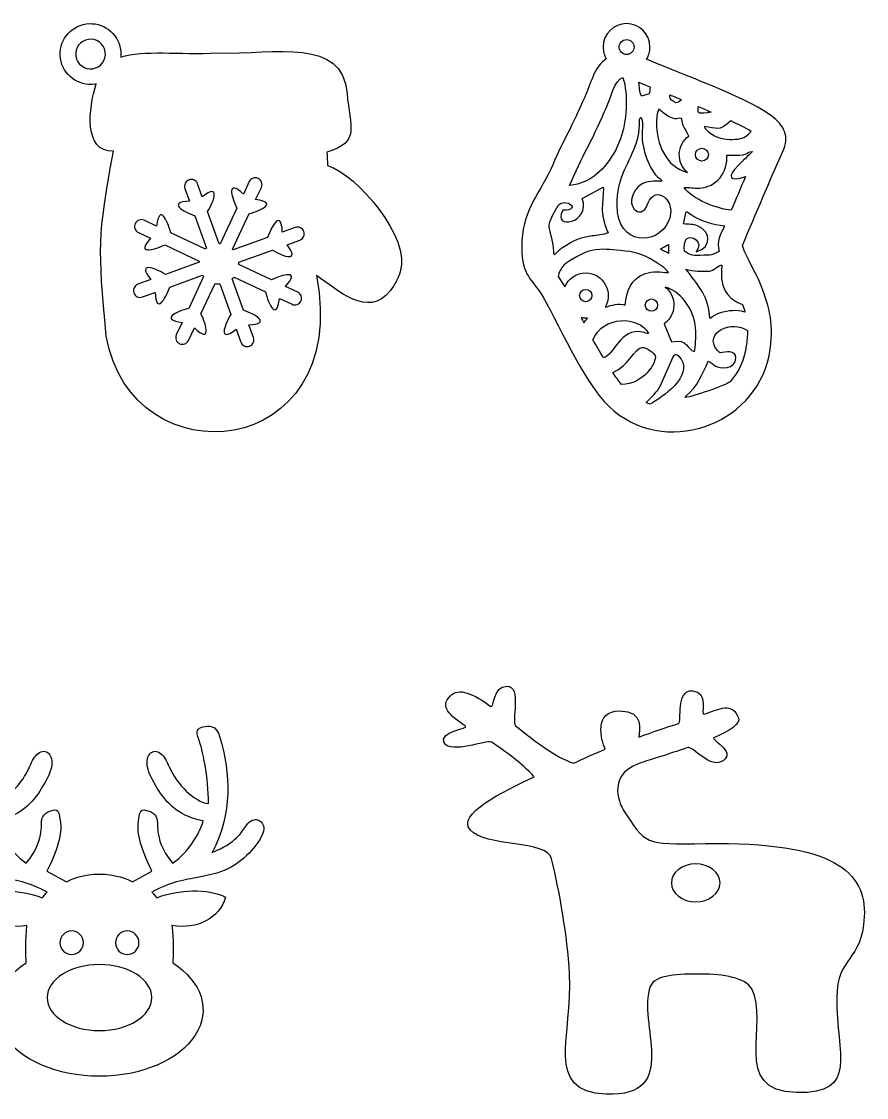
# Model space of a CAD drawing. Header units: centimetres. Extents: x 1 to 126, y -110 to -2.
# Drawn here: x 105.73 to 126.44, y -45.05 to -18.7 of the extents above; entities that cross this region are included whole.
import ezdxf

# ---------------------------------------------------------------- set-up
doc = ezdxf.new("R2010")
doc.units = ezdxf.units.CM
doc.header["$MEASUREMENT"] = 0
doc.layers.add('layer 1', color=7, linetype='Continuous')

msp = doc.modelspace()

# ---------------------------------------------------------------- linework, layer by layer
at = {"layer": 'layer 1', "color": 250}
for points, knots in [([(107.55665, -20.22399), (107.37616, -20.81718), (107.2424, -21.89618), (107.98304, -21.87459), (107.98304, -21.87459), (107.58998, -24.00472), (107.60718, -24.19672), (107.80604, -26.39997), (107.80604, -26.39997), (108.41783, -29.95443), (113.83214, -29.47997), (112.95829, -24.91786), (112.95829, -24.91786), (113.48286, -25.26476), (114.21737, -25.98318), (114.76364, -25.2945), (114.76364, -25.2945), (114.87849, -25.14973), (114.96054, -24.97547), (115.01036, -24.82327), (115.01036, -24.82327), (115.28253, -23.99197), (113.96299, -22.45642), (113.23027, -22.2207), (113.23027, -22.2207), (113.22457, -22.11249), (113.21886, -22.00427), (113.21317, -21.89606), (113.21317, -21.89606), (114.05249, -21.64578), (113.77341, -21.28626), (113.70783, -20.45643), (113.70783, -20.45643), (113.59887, -19.07738), (111.97297, -19.4988), (110.52908, -19.46496), (110.52908, -19.46496), (109.58951, -19.51025), (108.72209, -19.38601), (108.16296, -19.57016), (108.16296, -19.57016), (108.16937, -19.50927), (108.16834, -19.4466), (108.15902, -19.38325), (108.15902, -19.38325), (108.09919, -18.97647), (107.72071, -18.69505), (107.31394, -18.75489), (107.31394, -18.75489), (106.90716, -18.81472), (106.62574, -19.19321), (106.68557, -19.59999), (106.68557, -19.59999), (106.74541, -20.00676), (107.1239, -20.28817), (107.53067, -20.22834), (107.53067, -20.22834), (107.5394, -20.22705), (107.54804, -20.22558), (107.55665, -20.22399)], [0, 0, 0, 0, 0.0625, 0.0625, 0.0625, 0.0625, 0.125, 0.125, 0.125, 0.125, 0.1875, 0.1875, 0.1875, 0.1875, 0.25, 0.25, 0.25, 0.25, 0.3125, 0.3125, 0.3125, 0.3125, 0.375, 0.375, 0.375, 0.375, 0.4375, 0.4375, 0.4375, 0.4375, 0.5, 0.5, 0.5, 0.5, 0.5625, 0.5625, 0.5625, 0.5625, 0.625, 0.625, 0.625, 0.625, 0.6875, 0.6875, 0.6875, 0.6875, 0.75, 0.75, 0.75, 0.75, 0.8125, 0.8125, 0.8125, 0.8125, 0.875, 0.875, 0.875, 0.875, 1, 1, 1, 1]), ([(121.04993, -19.61457), (121.89721, -19.99543), (123.37636, -20.49304), (124.0628, -20.97414), (124.0628, -20.97414), (124.35082, -21.17599), (124.5705, -21.45718), (124.40965, -21.81917), (124.40965, -21.81917), (124.06222, -22.60101), (123.73261, -23.39057), (123.39928, -24.17848), (123.39928, -24.17848), (123.39503, -24.27002), (123.73082, -24.86839), (123.78889, -25.01022), (123.78889, -25.01022), (124.04796, -25.64306), (124.16817, -26.0258), (124.0771, -26.71874), (124.0771, -26.71874), (123.84289, -28.50073), (121.65331, -29.36724), (120.25754, -28.24358), (120.25754, -28.24358), (119.57249, -27.69208), (118.96872, -26.24285), (118.51487, -25.45168), (118.51487, -25.45168), (118.25004, -24.99005), (117.98853, -24.9472), (117.98976, -24.22762), (117.98976, -24.22762), (117.99129, -23.33463), (118.36545, -23.02302), (118.69884, -22.31143), (118.69884, -22.31143), (118.82987, -22.03175), (118.94937, -21.74622), (119.09594, -21.47407), (119.09594, -21.47407), (119.25825, -21.17266), (119.38618, -20.854), (119.53309, -20.54507), (119.53309, -20.54507), (119.68397, -20.22777), (119.75271, -19.80988), (120.06079, -19.60688), (120.06079, -19.60688), (120.01206, -19.52257), (119.98415, -19.42472), (119.98415, -19.32034), (119.98415, -19.32034), (119.98415, -19.00362), (120.24091, -18.74686), (120.55763, -18.74686), (120.55763, -18.74686), (120.87434, -18.74686), (121.1311, -19.00362), (121.1311, -19.32034), (121.1311, -19.32034), (121.1311, -19.42791), (121.10146, -19.52855), (121.04993, -19.61457)], [0, 0, 0, 0, 0.05882353, 0.05882353, 0.05882353, 0.05882353, 0.11764706, 0.11764706, 0.11764706, 0.11764706, 0.17647059, 0.17647059, 0.17647059, 0.17647059, 0.23529412, 0.23529412, 0.23529412, 0.23529412, 0.29411765, 0.29411765, 0.29411765, 0.29411765, 0.35294118, 0.35294118, 0.35294118, 0.35294118, 0.41176471, 0.41176471, 0.41176471, 0.41176471, 0.47058824, 0.47058824, 0.47058824, 0.47058824, 0.52941176, 0.52941176, 0.52941176, 0.52941176, 0.58823529, 0.58823529, 0.58823529, 0.58823529, 0.64705882, 0.64705882, 0.64705882, 0.64705882, 0.70588235, 0.70588235, 0.70588235, 0.70588235, 0.76470588, 0.76470588, 0.76470588, 0.76470588, 0.82352941, 0.82352941, 0.82352941, 0.82352941, 0.88235294, 0.88235294, 0.88235294, 0.88235294, 1, 1, 1, 1]), ([(107.78215, -19.43869), (107.81137, -19.63736), (107.67391, -19.82224), (107.47524, -19.85146), (107.47524, -19.85146), (107.27655, -19.88069), (107.09168, -19.74323), (107.06245, -19.54455), (107.06245, -19.54455), (107.03322, -19.34586), (107.17069, -19.161), (107.36937, -19.13177), (107.36937, -19.13177), (107.56805, -19.10255), (107.75292, -19.24), (107.78215, -19.43869)], [0, 0, 0, 0, 0.2, 0.2, 0.2, 0.2, 0.4, 0.4, 0.4, 0.4, 0.6, 0.6, 0.6, 0.6, 1, 1, 1, 1]), ([(120.55763, -19.50281), (120.6584, -19.50281), (120.7401, -19.42111), (120.7401, -19.32034), (120.7401, -19.32034), (120.7401, -19.21956), (120.6584, -19.13786), (120.55763, -19.13786), (120.55763, -19.13786), (120.45685, -19.13786), (120.37515, -19.21956), (120.37515, -19.32034), (120.37515, -19.32034), (120.37515, -19.42111), (120.45685, -19.50281), (120.55763, -19.50281)], [0, 0, 0, 0, 0.2, 0.2, 0.2, 0.2, 0.4, 0.4, 0.4, 0.4, 0.6, 0.6, 0.6, 0.6, 1, 1, 1, 1]), ([(120.28439, -21.85588), (120.28439, -21.85588), (120.40716, -21.56505), (120.40716, -21.56505), (120.40716, -21.56505), (120.56149, -21.1827), (120.60275, -20.47913), (120.47019, -20.06563), (120.47019, -20.06563), (120.24738, -20.12623), (120.16037, -20.60235), (120.06677, -20.79889), (120.06677, -20.79889), (119.91559, -21.11638), (119.78303, -21.44454), (119.61624, -21.75425), (119.61624, -21.75425), (119.44798, -22.06669), (119.30209, -22.38989), (119.16187, -22.71568), (119.16187, -22.71568), (119.70989, -22.64508), (120.02582, -22.31163), (120.28439, -21.85588)], [0, 0, 0, 0, 0.14285714, 0.14285714, 0.14285714, 0.14285714, 0.28571429, 0.28571429, 0.28571429, 0.28571429, 0.42857143, 0.42857143, 0.42857143, 0.42857143, 0.57142857, 0.57142857, 0.57142857, 0.57142857, 0.71428571, 0.71428571, 0.71428571, 0.71428571, 1, 1, 1, 1]), ([(120.86012, -20.18384), (120.87347, -20.29144), (120.87186, -20.41445), (120.92587, -20.52277), (120.92587, -20.52277), (120.92587, -20.52277), (121.11156, -20.46783), (121.11156, -20.46783), (121.11156, -20.46783), (121.12707, -20.43614), (121.1287, -20.35801), (121.13471, -20.29656), (121.13471, -20.29656), (121.0428, -20.26022), (120.95008, -20.22483), (120.86012, -20.18384)], [0, 0, 0, 0, 0.2, 0.2, 0.2, 0.2, 0.4, 0.4, 0.4, 0.4, 0.6, 0.6, 0.6, 0.6, 1, 1, 1, 1]), ([(121.76083, -20.68626), (121.82422, -20.67864), (121.87135, -20.66179), (121.89292, -20.60291), (121.89292, -20.60291), (121.80113, -20.56534), (121.70923, -20.528), (121.61728, -20.49081), (121.61728, -20.49081), (121.62117, -20.64387), (121.67211, -20.61549), (121.76083, -20.68626)], [0, 0, 0, 0, 0.25, 0.25, 0.25, 0.25, 0.5, 0.5, 0.5, 0.5, 1, 1, 1, 1]), ([(122.63092, -20.91305), (122.52486, -20.86693), (122.41848, -20.82154), (122.31188, -20.77666), (122.31188, -20.77666), (122.31295, -20.92844), (122.25984, -20.9641), (122.53985, -20.92948), (122.53985, -20.92948), (122.56063, -20.92691), (122.5952, -20.92132), (122.63092, -20.91305)], [0, 0, 0, 0, 0.25, 0.25, 0.25, 0.25, 0.5, 0.5, 0.5, 0.5, 1, 1, 1, 1]), ([(121.42097, -22.60653), (121.41968, -22.57298), (121.39551, -22.56296), (121.3711, -22.54404), (121.3711, -22.54404), (121.08679, -22.3235), (120.93491, -21.79442), (120.93629, -21.4463), (120.93629, -21.4463), (120.93663, -21.35831), (120.97942, -21.10533), (120.90489, -21.04247), (120.90489, -21.04247), (120.82056, -21.10145), (120.94416, -21.27343), (120.78463, -21.70649), (120.78463, -21.70649), (120.57333, -22.28006), (120.32672, -22.50634), (120.32672, -23.19077), (120.32672, -23.19077), (120.32672, -24.2186), (121.32212, -24.17368), (121.57971, -23.60631), (121.57971, -23.60631), (121.82489, -23.06629), (121.24567, -22.66971), (121.08132, -23.15455), (121.08132, -23.15455), (120.99423, -23.41148), (120.83529, -23.38657), (120.74493, -23.28924), (120.74493, -23.28924), (120.59344, -23.12609), (120.72656, -22.81117), (120.89049, -22.70342), (120.89049, -22.70342), (121.06195, -22.59069), (121.23213, -22.60277), (121.42097, -22.60653)], [0, 0, 0, 0, 0.09090909, 0.09090909, 0.09090909, 0.09090909, 0.18181818, 0.18181818, 0.18181818, 0.18181818, 0.27272727, 0.27272727, 0.27272727, 0.27272727, 0.36363636, 0.36363636, 0.36363636, 0.36363636, 0.45454545, 0.45454545, 0.45454545, 0.45454545, 0.54545455, 0.54545455, 0.54545455, 0.54545455, 0.63636364, 0.63636364, 0.63636364, 0.63636364, 0.72727273, 0.72727273, 0.72727273, 0.72727273, 0.81818182, 0.81818182, 0.81818182, 0.81818182, 1, 1, 1, 1]), ([(122.08063, -21.50179), (121.78684, -21.71012), (121.77145, -22.16399), (122.051, -22.39153), (122.051, -22.39153), (121.51527, -22.25897), (121.28617, -21.68297), (121.29017, -21.17428), (121.29017, -21.17428), (121.29098, -21.07327), (121.30375, -20.94233), (121.34626, -20.83962), (121.34626, -20.83962), (121.78157, -21.21261), (121.77868, -21.02931), (121.90567, -21.07151), (121.90567, -21.07151), (121.93185, -21.15092), (121.92786, -21.21977), (121.97316, -21.29411), (121.97316, -21.29411), (121.98584, -21.31493), (122.05421, -21.42784), (122.08063, -21.50179)], [0, 0, 0, 0, 0.14285714, 0.14285714, 0.14285714, 0.14285714, 0.28571429, 0.28571429, 0.28571429, 0.28571429, 0.42857143, 0.42857143, 0.42857143, 0.42857143, 0.57142857, 0.57142857, 0.57142857, 0.57142857, 0.71428571, 0.71428571, 0.71428571, 0.71428571, 1, 1, 1, 1]), ([(122.74263, -21.51381), (122.62199, -21.42156), (122.54518, -21.42649), (122.46267, -21.26827), (122.46267, -21.26827), (122.7815, -21.29214), (122.79799, -21.41599), (123.11317, -21.13032), (123.11317, -21.13032), (123.28046, -21.2087), (123.45432, -21.29289), (123.61411, -21.38734), (123.61411, -21.38734), (123.51786, -21.48364), (123.43086, -21.55669), (123.28936, -21.57371), (123.28936, -21.57371), (123.11569, -21.59459), (122.91213, -21.58551), (122.74263, -21.51381)], [0, 0, 0, 0, 0.16666667, 0.16666667, 0.16666667, 0.16666667, 0.33333333, 0.33333333, 0.33333333, 0.33333333, 0.5, 0.5, 0.5, 0.5, 0.66666667, 0.66666667, 0.66666667, 0.66666667, 1, 1, 1, 1]), ([(123.01305, -21.96676), (123.04735, -22.37782), (122.76717, -22.76354), (122.33351, -22.77552), (122.33351, -22.77552), (122.21138, -22.7789), (122.09326, -22.75594), (121.97085, -22.76085), (121.97085, -22.76085), (122.1505, -23.04975), (122.80174, -23.29738), (123.12227, -23.31684), (123.12227, -23.31684), (123.23889, -23.04177), (123.35579, -22.76684), (123.47352, -22.49226), (123.47352, -22.49226), (123.0915, -22.63157), (123.00659, -22.5101), (123.29509, -22.21982), (123.29509, -22.21982), (123.4103, -22.10388), (123.53016, -21.99279), (123.64541, -21.87674), (123.64541, -21.87674), (123.4345, -21.9049), (123.58048, -21.99597), (123.01305, -21.96676)], [0, 0, 0, 0, 0.125, 0.125, 0.125, 0.125, 0.25, 0.25, 0.25, 0.25, 0.375, 0.375, 0.375, 0.375, 0.5, 0.5, 0.5, 0.5, 0.625, 0.625, 0.625, 0.625, 0.75, 0.75, 0.75, 0.75, 1, 1, 1, 1]), ([(122.40348, -22.11596), (122.49076, -22.11596), (122.56151, -22.04521), (122.56151, -21.95794), (122.56151, -21.95794), (122.56151, -21.87066), (122.49076, -21.79991), (122.40348, -21.79991), (122.40348, -21.79991), (122.3162, -21.79991), (122.24545, -21.87066), (122.24545, -21.95794), (122.24545, -21.95794), (122.24545, -22.04521), (122.3162, -22.11596), (122.40348, -22.11596)], [0, 0, 0, 0, 0.2, 0.2, 0.2, 0.2, 0.4, 0.4, 0.4, 0.4, 0.6, 0.6, 0.6, 0.6, 1, 1, 1, 1]), ([(110.16071, -22.98892), (110.60961, -22.6429), (110.45555, -23.07865), (110.29057, -23.34878), (110.29057, -23.34878), (110.29057, -23.34878), (110.57665, -24.14158), (110.57665, -24.14158), (110.57665, -24.14158), (110.58283, -24.14168), (110.589, -24.14189), (110.59516, -24.14221), (110.59516, -24.14221), (110.59516, -24.14221), (111.00545, -23.26854), (111.00545, -23.26854), (111.00545, -23.26854), (110.86624, -22.98431), (110.7532, -22.53615), (111.1681, -22.92227), (111.1681, -22.92227), (111.1681, -22.92227), (111.3115, -22.61698), (111.3115, -22.61698), (111.3115, -22.61698), (111.35002, -22.53496), (111.44865, -22.49936), (111.53071, -22.5379), (111.53071, -22.5379), (111.61276, -22.57645), (111.64834, -22.67504), (111.60981, -22.75709), (111.60981, -22.75709), (111.60981, -22.75709), (111.46848, -23.05804), (111.46848, -23.05804), (111.46848, -23.05804), (112.01617, -23.13082), (111.61276, -23.32605), (111.30713, -23.40154), (111.30713, -23.40154), (111.30713, -23.40154), (110.89969, -24.26908), (110.89969, -24.26908), (110.89969, -24.26908), (110.90674, -24.27549), (110.91367, -24.28212), (110.92037, -24.28896), (110.92037, -24.28896), (110.92037, -24.28896), (111.76079, -23.9857), (111.76079, -23.9857), (111.76079, -23.9857), (111.86331, -23.68623), (112.10029, -23.28943), (112.12065, -23.85584), (112.12065, -23.85584), (112.12065, -23.85584), (112.4379, -23.74136), (112.4379, -23.74136), (112.4379, -23.74136), (112.52316, -23.71059), (112.61805, -23.75516), (112.64881, -23.84044), (112.64881, -23.84044), (112.67958, -23.92571), (112.63502, -24.02059), (112.54978, -24.05136), (112.54978, -24.05136), (112.54978, -24.05136), (112.23702, -24.16421), (112.23702, -24.16421), (112.23702, -24.16421), (112.57283, -24.60299), (112.14956, -24.45576), (111.88002, -24.29306), (111.88002, -24.29306), (111.88002, -24.29306), (111.05847, -24.5895), (111.05847, -24.5895), (111.05847, -24.5895), (111.06018, -24.60902), (111.06074, -24.62845), (111.06009, -24.64777), (111.06009, -24.64777), (111.06009, -24.64777), (111.85586, -25.02153), (111.85586, -25.02153), (111.85586, -25.02153), (112.13928, -24.88447), (112.57439, -24.77708), (112.19938, -25.18285), (112.19938, -25.18285), (112.19938, -25.18285), (112.5003, -25.32419), (112.5003, -25.32419), (112.5003, -25.32419), (112.58238, -25.36274), (112.61794, -25.46133), (112.57939, -25.54338), (112.57939, -25.54338), (112.54085, -25.62545), (112.44224, -25.66104), (112.36022, -25.6225), (112.36022, -25.6225), (112.36022, -25.6225), (112.0549, -25.47914), (112.0549, -25.47914), (112.0549, -25.47914), (111.98216, -26.04124), (111.78299, -25.62417), (111.70862, -25.3165), (111.70862, -25.3165), (111.70862, -25.3165), (110.93887, -24.95496), (110.93887, -24.95496), (110.93887, -24.95496), (110.92556, -24.97016), (110.9113, -24.98464), (110.89606, -24.9982), (110.89606, -24.9982), (110.89606, -24.9982), (111.1739, -25.76811), (111.1739, -25.76811), (111.1739, -25.76811), (111.47122, -25.87164), (111.85482, -26.10337), (111.30272, -26.1251), (111.30272, -26.1251), (111.30272, -26.1251), (111.41559, -26.43787), (111.41559, -26.43787), (111.41559, -26.43787), (111.44634, -26.52311), (111.40178, -26.618), (111.3165, -26.64879), (111.3165, -26.64879), (111.23122, -26.67956), (111.13632, -26.63498), (111.10558, -26.54973), (111.10558, -26.54973), (111.10558, -26.54973), (110.99108, -26.23247), (110.99108, -26.23247), (110.99108, -26.23247), (110.54218, -26.57849), (110.69624, -26.14275), (110.86123, -25.87261), (110.86123, -25.87261), (110.86123, -25.87261), (110.59036, -25.12199), (110.59036, -25.12199), (110.59036, -25.12199), (110.55234, -25.12361), (110.5146, -25.12068), (110.47793, -25.11364), (110.47793, -25.11364), (110.47793, -25.11364), (110.12892, -25.85673), (110.12892, -25.85673), (110.12892, -25.85673), (110.26817, -26.14098), (110.3812, -26.58912), (109.96629, -26.20301), (109.96629, -26.20301), (109.96629, -26.20301), (109.82289, -26.50831), (109.82289, -26.50831), (109.82289, -26.50831), (109.78436, -26.59033), (109.68573, -26.62592), (109.60368, -26.58738), (109.60368, -26.58738), (109.52163, -26.54885), (109.48605, -26.45025), (109.52459, -26.36818), (109.52459, -26.36818), (109.52459, -26.36818), (109.66593, -26.06726), (109.66593, -26.06726), (109.66593, -26.06726), (109.11821, -25.99446), (109.52163, -25.79924), (109.82726, -25.72375), (109.82726, -25.72375), (109.82726, -25.72375), (110.19277, -24.9455), (110.19277, -24.9455), (110.19277, -24.9455), (110.18363, -24.93447), (110.17489, -24.92306), (110.16664, -24.91114), (110.16664, -24.91114), (110.16664, -24.91114), (109.36274, -25.20123), (109.36274, -25.20123), (109.36274, -25.20123), (109.25922, -25.49856), (109.0275, -25.88213), (109.00575, -25.33005), (109.00575, -25.33005), (109.00575, -25.33005), (108.693, -25.44292), (108.693, -25.44292), (108.693, -25.44292), (108.60774, -25.47367), (108.51285, -25.42911), (108.48209, -25.34382), (108.48209, -25.34382), (108.45132, -25.25856), (108.49588, -25.16366), (108.58112, -25.1329), (108.58112, -25.1329), (108.58112, -25.1329), (108.8984, -25.01841), (108.8984, -25.01841), (108.8984, -25.01841), (108.55237, -24.56951), (108.98813, -24.72357), (109.25826, -24.88855), (109.25826, -24.88855), (109.25826, -24.88855), (110.08112, -24.59162), (110.08112, -24.59162), (110.08112, -24.59162), (110.08196, -24.58169), (110.08307, -24.57179), (110.08449, -24.56197), (110.08449, -24.56197), (110.08449, -24.56197), (109.23911, -24.16493), (109.23911, -24.16493), (109.23911, -24.16493), (108.95569, -24.30198), (108.52057, -24.40935), (108.89559, -24.00358), (108.89559, -24.00358), (108.89559, -24.00358), (108.59466, -23.86225), (108.59466, -23.86225), (108.59466, -23.86225), (108.51261, -23.8237), (108.47702, -23.72511), (108.51557, -23.64305), (108.51557, -23.64305), (108.5541, -23.561), (108.65273, -23.5254), (108.73474, -23.56393), (108.73474, -23.56393), (108.73474, -23.56393), (109.04006, -23.7073), (109.04006, -23.7073), (109.04006, -23.7073), (109.1128, -23.14522), (109.31197, -23.56227), (109.38634, -23.86993), (109.38634, -23.86993), (109.38634, -23.86993), (110.23867, -24.27027), (110.23867, -24.27027), (110.23867, -24.27027), (110.24705, -24.2626), (110.25573, -24.25516), (110.26468, -24.24802), (110.26468, -24.24802), (110.26468, -24.24802), (109.97789, -23.45328), (109.97789, -23.45328), (109.97789, -23.45328), (109.68056, -23.34975), (109.29697, -23.11803), (109.84907, -23.09628), (109.84907, -23.09628), (109.84907, -23.09628), (109.73622, -22.78352), (109.73622, -22.78352), (109.73622, -22.78352), (109.70545, -22.69827), (109.75002, -22.60339), (109.83529, -22.57262), (109.83529, -22.57262), (109.92058, -22.54184), (110.01547, -22.5864), (110.04623, -22.67166), (110.04623, -22.67166), (110.04623, -22.67166), (110.16071, -22.98892), (110.16071, -22.98892)], [0, 0, 0, 0, 0.01369863, 0.01369863, 0.01369863, 0.01369863, 0.02739726, 0.02739726, 0.02739726, 0.02739726, 0.04109589, 0.04109589, 0.04109589, 0.04109589, 0.05479452, 0.05479452, 0.05479452, 0.05479452, 0.06849315, 0.06849315, 0.06849315, 0.06849315, 0.08219178, 0.08219178, 0.08219178, 0.08219178, 0.09589041, 0.09589041, 0.09589041, 0.09589041, 0.10958904, 0.10958904, 0.10958904, 0.10958904, 0.12328767, 0.12328767, 0.12328767, 0.12328767, 0.1369863, 0.1369863, 0.1369863, 0.1369863, 0.15068493, 0.15068493, 0.15068493, 0.15068493, 0.16438356, 0.16438356, 0.16438356, 0.16438356, 0.17808219, 0.17808219, 0.17808219, 0.17808219, 0.19178082, 0.19178082, 0.19178082, 0.19178082, 0.20547945, 0.20547945, 0.20547945, 0.20547945, 0.21917808, 0.21917808, 0.21917808, 0.21917808, 0.23287671, 0.23287671, 0.23287671, 0.23287671, 0.24657534, 0.24657534, 0.24657534, 0.24657534, 0.26027397, 0.26027397, 0.26027397, 0.26027397, 0.2739726, 0.2739726, 0.2739726, 0.2739726, 0.28767123, 0.28767123, 0.28767123, 0.28767123, 0.30136986, 0.30136986, 0.30136986, 0.30136986, 0.31506849, 0.31506849, 0.31506849, 0.31506849, 0.32876712, 0.32876712, 0.32876712, 0.32876712, 0.34246575, 0.34246575, 0.34246575, 0.34246575, 0.35616438, 0.35616438, 0.35616438, 0.35616438, 0.36986301, 0.36986301, 0.36986301, 0.36986301, 0.38356164, 0.38356164, 0.38356164, 0.38356164, 0.39726027, 0.39726027, 0.39726027, 0.39726027, 0.4109589, 0.4109589, 0.4109589, 0.4109589, 0.42465753, 0.42465753, 0.42465753, 0.42465753, 0.43835616, 0.43835616, 0.43835616, 0.43835616, 0.45205479, 0.45205479, 0.45205479, 0.45205479, 0.46575342, 0.46575342, 0.46575342, 0.46575342, 0.47945205, 0.47945205, 0.47945205, 0.47945205, 0.49315068, 0.49315068, 0.49315068, 0.49315068, 0.50684932, 0.50684932, 0.50684932, 0.50684932, 0.52054795, 0.52054795, 0.52054795, 0.52054795, 0.53424658, 0.53424658, 0.53424658, 0.53424658, 0.54794521, 0.54794521, 0.54794521, 0.54794521, 0.56164384, 0.56164384, 0.56164384, 0.56164384, 0.57534247, 0.57534247, 0.57534247, 0.57534247, 0.5890411, 0.5890411, 0.5890411, 0.5890411, 0.60273973, 0.60273973, 0.60273973, 0.60273973, 0.61643836, 0.61643836, 0.61643836, 0.61643836, 0.63013699, 0.63013699, 0.63013699, 0.63013699, 0.64383562, 0.64383562, 0.64383562, 0.64383562, 0.65753425, 0.65753425, 0.65753425, 0.65753425, 0.67123288, 0.67123288, 0.67123288, 0.67123288, 0.68493151, 0.68493151, 0.68493151, 0.68493151, 0.69863014, 0.69863014, 0.69863014, 0.69863014, 0.71232877, 0.71232877, 0.71232877, 0.71232877, 0.7260274, 0.7260274, 0.7260274, 0.7260274, 0.73972603, 0.73972603, 0.73972603, 0.73972603, 0.75342466, 0.75342466, 0.75342466, 0.75342466, 0.76712329, 0.76712329, 0.76712329, 0.76712329, 0.78082192, 0.78082192, 0.78082192, 0.78082192, 0.79452055, 0.79452055, 0.79452055, 0.79452055, 0.80821918, 0.80821918, 0.80821918, 0.80821918, 0.82191781, 0.82191781, 0.82191781, 0.82191781, 0.83561644, 0.83561644, 0.83561644, 0.83561644, 0.84931507, 0.84931507, 0.84931507, 0.84931507, 0.8630137, 0.8630137, 0.8630137, 0.8630137, 0.87671233, 0.87671233, 0.87671233, 0.87671233, 0.89041096, 0.89041096, 0.89041096, 0.89041096, 0.90410959, 0.90410959, 0.90410959, 0.90410959, 0.91780822, 0.91780822, 0.91780822, 0.91780822, 0.93150685, 0.93150685, 0.93150685, 0.93150685, 0.94520548, 0.94520548, 0.94520548, 0.94520548, 0.95890411, 0.95890411, 0.95890411, 0.95890411, 0.97260274, 0.97260274, 0.97260274, 0.97260274, 1, 1, 1, 1]), ([(120.10678, -23.87276), (119.86666, -23.36511), (120.00073, -23.10882), (119.98761, -22.75637), (119.98761, -22.75637), (119.98761, -22.75637), (119.47274, -23.02734), (119.47274, -23.02734), (119.47274, -23.02734), (119.69552, -23.64042), (118.71686, -23.80736), (118.9936, -23.31815), (118.9936, -23.31815), (119.48959, -23.31815), (119.06212, -22.99809), (118.8791, -23.1981), (118.8791, -23.1981), (118.78695, -23.35052), (118.71098, -23.50321), (118.65915, -23.67428), (118.65915, -23.67428), (118.65064, -23.74865), (118.7554, -24.07413), (118.76663, -24.22849), (118.76663, -24.22849), (118.76878, -24.25785), (118.77466, -24.36482), (118.78799, -24.41126), (118.78799, -24.41126), (118.87486, -24.34279), (118.88588, -24.28934), (118.99173, -24.23728), (118.99173, -24.23728), (119.24004, -24.11514), (119.21259, -24.02374), (119.71265, -23.9475), (119.71265, -23.9475), (119.81424, -23.932), (119.99445, -23.91758), (120.10678, -23.87276)], [0, 0, 0, 0, 0.09090909, 0.09090909, 0.09090909, 0.09090909, 0.18181818, 0.18181818, 0.18181818, 0.18181818, 0.27272727, 0.27272727, 0.27272727, 0.27272727, 0.36363636, 0.36363636, 0.36363636, 0.36363636, 0.45454545, 0.45454545, 0.45454545, 0.45454545, 0.54545455, 0.54545455, 0.54545455, 0.54545455, 0.63636364, 0.63636364, 0.63636364, 0.63636364, 0.72727273, 0.72727273, 0.72727273, 0.72727273, 0.81818182, 0.81818182, 0.81818182, 0.81818182, 1, 1, 1, 1]), ([(122.82889, -24.32657), (122.75354, -24.08214), (122.86064, -23.9182), (122.95794, -23.70213), (122.95794, -23.70213), (122.66787, -23.66291), (122.38984, -23.59394), (122.1431, -23.4256), (122.1431, -23.4256), (122.12555, -23.41363), (122.05942, -23.36625), (122.0249, -23.34832), (122.0249, -23.34832), (121.98649, -23.45446), (121.97929, -23.54774), (121.95607, -23.65391), (121.95607, -23.65391), (122.07134, -23.66692), (122.19277, -23.65371), (122.29957, -23.69888), (122.29957, -23.69888), (122.63567, -23.84103), (122.64806, -24.23177), (122.26705, -24.33357), (122.26705, -24.33357), (122.45634, -24.09998), (122.14171, -23.89753), (122.01934, -24.03002), (122.01934, -24.03002), (121.96721, -24.08646), (121.97201, -24.22818), (121.97407, -24.31845), (121.97407, -24.31845), (122.21001, -24.48142), (122.20107, -24.41673), (122.58664, -24.41673), (122.58664, -24.41673), (122.64664, -24.41673), (122.75457, -24.36563), (122.82889, -24.32657)], [0, 0, 0, 0, 0.09090909, 0.09090909, 0.09090909, 0.09090909, 0.18181818, 0.18181818, 0.18181818, 0.18181818, 0.27272727, 0.27272727, 0.27272727, 0.27272727, 0.36363636, 0.36363636, 0.36363636, 0.36363636, 0.45454545, 0.45454545, 0.45454545, 0.45454545, 0.54545455, 0.54545455, 0.54545455, 0.54545455, 0.63636364, 0.63636364, 0.63636364, 0.63636364, 0.72727273, 0.72727273, 0.72727273, 0.72727273, 0.81818182, 0.81818182, 0.81818182, 0.81818182, 1, 1, 1, 1]), ([(120.03494, -25.69237), (120.2474, -25.33571), (119.98505, -24.853), (119.55731, -24.853), (119.55731, -24.853), (119.32755, -24.853), (119.13037, -24.9925), (119.04583, -25.19142), (119.04583, -25.19142), (119.04583, -25.19142), (118.87774, -24.94443), (118.87774, -24.94443), (118.87774, -24.94443), (118.89519, -24.84443), (118.95616, -24.73583), (119.02307, -24.66532), (119.02307, -24.66532), (119.13818, -24.54401), (119.53984, -24.33435), (119.70387, -24.30269), (119.70387, -24.30269), (120.0041, -24.24473), (120.1221, -24.29042), (120.40673, -24.30804), (120.40673, -24.30804), (120.74299, -24.32886), (120.93645, -24.3816), (121.23337, -24.56555), (121.23337, -24.56555), (121.34531, -24.63491), (121.50772, -24.72168), (121.58375, -24.84373), (121.58375, -24.84373), (121.37681, -24.83598), (121.21025, -24.79895), (121.0111, -24.87115), (121.0111, -24.87115), (120.66902, -24.99519), (120.54203, -25.31036), (120.52671, -25.64707), (120.52671, -25.64707), (120.35434, -25.59063), (120.19954, -25.64042), (120.03494, -25.69237)], [0, 0, 0, 0, 0.08333333, 0.08333333, 0.08333333, 0.08333333, 0.16666667, 0.16666667, 0.16666667, 0.16666667, 0.25, 0.25, 0.25, 0.25, 0.33333333, 0.33333333, 0.33333333, 0.33333333, 0.41666667, 0.41666667, 0.41666667, 0.41666667, 0.5, 0.5, 0.5, 0.5, 0.58333333, 0.58333333, 0.58333333, 0.58333333, 0.66666667, 0.66666667, 0.66666667, 0.66666667, 0.75, 0.75, 0.75, 0.75, 0.83333333, 0.83333333, 0.83333333, 0.83333333, 1, 1, 1, 1]), ([(121.58311, -24.37485), (121.58311, -24.37485), (121.58311, -24.15694), (121.58311, -24.15694), (121.58311, -24.15694), (121.5192, -24.18892), (121.45078, -24.24149), (121.38796, -24.26572), (121.38796, -24.26572), (121.4392, -24.3154), (121.52343, -24.33633), (121.58311, -24.37485)], [0, 0, 0, 0, 0.25, 0.25, 0.25, 0.25, 0.5, 0.5, 0.5, 0.5, 1, 1, 1, 1]), ([(123.45851, -25.81264), (123.44101, -25.7504), (123.42048, -25.68903), (123.3984, -25.62822), (123.3984, -25.62822), (122.72753, -25.39088), (122.90396, -24.7136), (122.89592, -24.66428), (122.89592, -24.66428), (122.81632, -24.65422), (122.68785, -24.80822), (122.58664, -24.80822), (122.58664, -24.80822), (122.38895, -24.80822), (122.20428, -24.82031), (122.01397, -24.76278), (122.01397, -24.76278), (122.28038, -25.12441), (122.52937, -25.37176), (122.58343, -25.83728), (122.58343, -25.83728), (122.58595, -25.85904), (122.59531, -25.93262), (122.60794, -25.9692), (122.60794, -25.9692), (122.68732, -25.91782), (122.7377, -25.86617), (122.82867, -25.8416), (122.82867, -25.8416), (123.0841, -25.77263), (123.23259, -25.75328), (123.45851, -25.81264)], [0, 0, 0, 0, 0.11111111, 0.11111111, 0.11111111, 0.11111111, 0.22222222, 0.22222222, 0.22222222, 0.22222222, 0.33333333, 0.33333333, 0.33333333, 0.33333333, 0.44444444, 0.44444444, 0.44444444, 0.44444444, 0.55555556, 0.55555556, 0.55555556, 0.55555556, 0.66666667, 0.66666667, 0.66666667, 0.66666667, 0.77777778, 0.77777778, 0.77777778, 0.77777778, 1, 1, 1, 1]), ([(119.55731, -25.56006), (119.64099, -25.56006), (119.70882, -25.49221), (119.70882, -25.40854), (119.70882, -25.40854), (119.70882, -25.32486), (119.64099, -25.25703), (119.55731, -25.25703), (119.55731, -25.25703), (119.47364, -25.25703), (119.4058, -25.32486), (119.4058, -25.40854), (119.4058, -25.40854), (119.4058, -25.49221), (119.47364, -25.56006), (119.55731, -25.56006)], [0, 0, 0, 0, 0.2, 0.2, 0.2, 0.2, 0.4, 0.4, 0.4, 0.4, 0.6, 0.6, 0.6, 0.6, 1, 1, 1, 1]), ([(121.47639, -26.1038), (121.78374, -25.89749), (121.79903, -25.42741), (121.5055, -25.20165), (121.5055, -25.20165), (121.95612, -25.33508), (122.24821, -25.8321), (122.2556, -26.28509), (122.2556, -26.28509), (122.25697, -26.36931), (122.24673, -26.69759), (122.21901, -26.78247), (122.21901, -26.78247), (122.03391, -26.72619), (122.07948, -26.46429), (121.65906, -26.53909), (121.65906, -26.53909), (121.65906, -26.53909), (121.47639, -26.1038), (121.47639, -26.1038)], [0, 0, 0, 0, 0.16666667, 0.16666667, 0.16666667, 0.16666667, 0.33333333, 0.33333333, 0.33333333, 0.33333333, 0.5, 0.5, 0.5, 0.5, 0.66666667, 0.66666667, 0.66666667, 0.66666667, 1, 1, 1, 1]), ([(121.16714, -25.79355), (121.25069, -25.79355), (121.31844, -25.7258), (121.31844, -25.64225), (121.31844, -25.64225), (121.31844, -25.55869), (121.25069, -25.49094), (121.16714, -25.49094), (121.16714, -25.49094), (121.08358, -25.49094), (121.01583, -25.55869), (121.01583, -25.64225), (121.01583, -25.64225), (121.01583, -25.7258), (121.08358, -25.79355), (121.16714, -25.79355)], [0, 0, 0, 0, 0.2, 0.2, 0.2, 0.2, 0.4, 0.4, 0.4, 0.4, 0.6, 0.6, 0.6, 0.6, 1, 1, 1, 1]), ([(119.55731, -25.96408), (119.57088, -25.96408), (119.58434, -25.96355), (119.59767, -25.9626), (119.59767, -25.9626), (119.57034, -26.00123), (119.54125, -26.03548), (119.5079, -26.07514), (119.5079, -26.07514), (119.48614, -26.03422), (119.46447, -25.99326), (119.44287, -25.95225), (119.44287, -25.95225), (119.47981, -25.95999), (119.51807, -25.96408), (119.55731, -25.96408)], [0, 0, 0, 0, 0.2, 0.2, 0.2, 0.2, 0.4, 0.4, 0.4, 0.4, 0.6, 0.6, 0.6, 0.6, 1, 1, 1, 1]), ([(119.73379, -26.49096), (119.8169, -26.64021), (119.90197, -26.78851), (119.99036, -26.93471), (119.99036, -26.93471), (120.25286, -26.87424), (120.40871, -26.18103), (120.94865, -26.30512), (120.94865, -26.30512), (120.99731, -26.3163), (121.04652, -26.33835), (121.09627, -26.33763), (121.09627, -26.33763), (120.87236, -25.89119), (119.96553, -25.89897), (119.73379, -26.49096)], [0, 0, 0, 0, 0.2, 0.2, 0.2, 0.2, 0.4, 0.4, 0.4, 0.4, 0.6, 0.6, 0.6, 0.6, 1, 1, 1, 1]), ([(122.84781, -26.80758), (122.98102, -26.79769), (123.23475, -26.72512), (123.23475, -26.9389), (123.23475, -26.9389), (123.23475, -27.22221), (122.82712, -27.19802), (122.73733, -27.1358), (122.73733, -27.1358), (122.67413, -27.09201), (122.63604, -27.04233), (122.55855, -27.01769), (122.55855, -27.01769), (122.41165, -27.33887), (122.30161, -27.62922), (122.02202, -27.86313), (122.02202, -27.86313), (122.00616, -27.87639), (121.99403, -27.88201), (121.99632, -27.90482), (121.99632, -27.90482), (122.18211, -27.8942), (122.98978, -27.60254), (123.0944, -27.51979), (123.0944, -27.51979), (123.31625, -27.2706), (123.44766, -26.97268), (123.49117, -26.64174), (123.49117, -26.64174), (123.50742, -26.51815), (123.5194, -26.39265), (123.51988, -26.26778), (123.51988, -26.26778), (123.16024, -25.99165), (122.41907, -26.31524), (122.77951, -26.74746), (122.77951, -26.74746), (122.7919, -26.76231), (122.82757, -26.80027), (122.84781, -26.80758)], [0, 0, 0, 0, 0.09090909, 0.09090909, 0.09090909, 0.09090909, 0.18181818, 0.18181818, 0.18181818, 0.18181818, 0.27272727, 0.27272727, 0.27272727, 0.27272727, 0.36363636, 0.36363636, 0.36363636, 0.36363636, 0.45454545, 0.45454545, 0.45454545, 0.45454545, 0.54545455, 0.54545455, 0.54545455, 0.54545455, 0.63636364, 0.63636364, 0.63636364, 0.63636364, 0.72727273, 0.72727273, 0.72727273, 0.72727273, 0.81818182, 0.81818182, 0.81818182, 0.81818182, 1, 1, 1, 1]), ([(120.43647, -27.58657), (120.9605, -27.59863), (121.30355, -27.03864), (121.25978, -26.88647), (121.25978, -26.88647), (121.24284, -26.82756), (121.03288, -26.66134), (120.94309, -26.67795), (120.94309, -26.67795), (120.73294, -26.71685), (120.63174, -27.11216), (120.21955, -27.2943), (120.21955, -27.2943), (120.28756, -27.39456), (120.35933, -27.49377), (120.43647, -27.58657)], [0, 0, 0, 0, 0.2, 0.2, 0.2, 0.2, 0.4, 0.4, 0.4, 0.4, 0.6, 0.6, 0.6, 0.6, 1, 1, 1, 1]), ([(121.03756, -28.03129), (121.06905, -28.04493), (121.10094, -28.05762), (121.13319, -28.06935), (121.13319, -28.06935), (121.45098, -27.89883), (122.1722, -27.37562), (121.89376, -26.96817), (121.89376, -26.96817), (121.78579, -26.81017), (121.74089, -26.81023), (121.66742, -26.98558), (121.66742, -26.98558), (121.66742, -26.98558), (121.38748, -27.61432), (121.38748, -27.61432), (121.38748, -27.61432), (121.31767, -27.76233), (121.16249, -27.90352), (121.03756, -28.03129)], [0, 0, 0, 0, 0.16666667, 0.16666667, 0.16666667, 0.16666667, 0.33333333, 0.33333333, 0.33333333, 0.33333333, 0.5, 0.5, 0.5, 0.5, 0.66666667, 0.66666667, 0.66666667, 0.66666667, 1, 1, 1, 1]), ([(124.72053, -44.93457), (126.27171, -44.96011), (125.68987, -44.00228), (125.70736, -42.61203), (125.70736, -42.61203), (125.72056, -41.56312), (126.32715, -41.74624), (126.38225, -40.63141), (126.38225, -40.63141), (126.43708, -39.52214), (125.64452, -38.78381), (122.48933, -38.83241), (122.48933, -38.83241), (120.96002, -38.85598), (121.03671, -38.8599), (120.47756, -38.00379), (120.47756, -38.00379), (120.44266, -37.95031), (120.02228, -37.19125), (120.83837, -36.88178), (120.83837, -36.88178), (121.04821, -36.80222), (121.55769, -36.65489), (122.05983, -36.48211), (122.05983, -36.48211), (122.18148, -36.44026), (122.62009, -37.03021), (122.92919, -36.79837), (122.92919, -36.79837), (123.23829, -36.56653), (122.6089, -36.27853), (122.69625, -36.24101), (122.69625, -36.24101), (123.086, -36.07343), (123.36123, -35.9002), (123.30183, -35.75155), (123.30183, -35.75155), (123.14665, -35.36326), (122.83799, -35.5255), (122.45904, -35.66692), (122.45904, -35.66692), (122.35289, -35.70655), (122.59388, -35.10828), (122.17024, -35.08993), (122.17024, -35.08993), (121.74659, -35.07158), (121.92928, -35.85498), (121.82744, -35.88966), (121.82744, -35.88966), (121.5248, -35.99276), (121.1972, -36.10213), (120.85706, -36.22255), (120.85706, -36.22255), (120.86272, -36.06663), (121.01286, -35.58515), (120.38587, -35.58221), (120.38587, -35.58221), (119.75887, -35.5793), (119.92425, -36.30214), (120.03589, -36.52034), (120.03589, -36.52034), (119.79304, -36.61829), (119.5047, -36.75126), (119.2635, -36.86528), (119.2635, -36.86528), (118.8142, -36.71972), (118.31168, -36.32406), (117.83914, -35.94595), (117.83914, -35.94595), (117.72296, -35.85296), (117.996, -34.97582), (117.63142, -34.97622), (117.63142, -34.97622), (117.26685, -34.97661), (117.31649, -35.53484), (117.23006, -35.47263), (117.23006, -35.47263), (116.80405, -35.16592), (116.44397, -34.99423), (116.23126, -35.21933), (116.23126, -35.21933), (115.98388, -35.48112), (116.20491, -35.6906), (116.61389, -35.95554), (116.61389, -35.95554), (116.71053, -36.01813), (115.93148, -36.08571), (116.09041, -36.36782), (116.09041, -36.36782), (116.24936, -36.64992), (117.13769, -36.28136), (117.24603, -36.35115), (117.24603, -36.35115), (117.59465, -36.5758), (117.97183, -36.84688), (118.29338, -37.19669), (118.29338, -37.19669), (117.48557, -37.57368), (116.40171, -38.12047), (116.72167, -38.49446), (116.72167, -38.49446), (117.09004, -38.92512), (118.61267, -38.74503), (118.72112, -39.20546), (118.72112, -39.20546), (118.9279, -40.08344), (119.10164, -41.04855), (119.16082, -42.0249), (119.16082, -42.0249), (119.25257, -43.53821), (118.5129, -44.90841), (120.05209, -44.97373), (120.05209, -44.97373), (121.92826, -45.05333), (120.79703, -43.19516), (121.13964, -42.33437), (121.13964, -42.33437), (121.25815, -42.0366), (121.8392, -42.02975), (122.39131, -42.02941), (122.39131, -42.02941), (122.93006, -42.02909), (123.47773, -42.12454), (123.62671, -42.39571), (123.62671, -42.39571), (124.07173, -43.20577), (123.09314, -44.90778), (124.72053, -44.93457)], [0, 0, 0, 0, 0.03030303, 0.03030303, 0.03030303, 0.03030303, 0.06060606, 0.06060606, 0.06060606, 0.06060606, 0.09090909, 0.09090909, 0.09090909, 0.09090909, 0.12121212, 0.12121212, 0.12121212, 0.12121212, 0.15151515, 0.15151515, 0.15151515, 0.15151515, 0.18181818, 0.18181818, 0.18181818, 0.18181818, 0.21212121, 0.21212121, 0.21212121, 0.21212121, 0.24242424, 0.24242424, 0.24242424, 0.24242424, 0.27272727, 0.27272727, 0.27272727, 0.27272727, 0.3030303, 0.3030303, 0.3030303, 0.3030303, 0.33333333, 0.33333333, 0.33333333, 0.33333333, 0.36363636, 0.36363636, 0.36363636, 0.36363636, 0.39393939, 0.39393939, 0.39393939, 0.39393939, 0.42424242, 0.42424242, 0.42424242, 0.42424242, 0.45454545, 0.45454545, 0.45454545, 0.45454545, 0.48484848, 0.48484848, 0.48484848, 0.48484848, 0.51515152, 0.51515152, 0.51515152, 0.51515152, 0.54545455, 0.54545455, 0.54545455, 0.54545455, 0.57575758, 0.57575758, 0.57575758, 0.57575758, 0.60606061, 0.60606061, 0.60606061, 0.60606061, 0.63636364, 0.63636364, 0.63636364, 0.63636364, 0.66666667, 0.66666667, 0.66666667, 0.66666667, 0.6969697, 0.6969697, 0.6969697, 0.6969697, 0.72727273, 0.72727273, 0.72727273, 0.72727273, 0.75757576, 0.75757576, 0.75757576, 0.75757576, 0.78787879, 0.78787879, 0.78787879, 0.78787879, 0.81818182, 0.81818182, 0.81818182, 0.81818182, 0.84848485, 0.84848485, 0.84848485, 0.84848485, 0.87878788, 0.87878788, 0.87878788, 0.87878788, 0.90909091, 0.90909091, 0.90909091, 0.90909091, 0.93939394, 0.93939394, 0.93939394, 0.93939394, 1, 1, 1, 1]), ([(105.29339, -43.53032), (105.68637, -44.1383), (106.61283, -44.53476), (107.64053, -44.53476), (107.64053, -44.53476), (108.66824, -44.53476), (109.5947, -44.1383), (109.98768, -43.53032), (109.98768, -43.53032), (110.38067, -42.92235), (110.16275, -42.22268), (109.43559, -41.75771), (109.43559, -41.75771), (109.44868, -41.6153), (109.45568, -41.16755), (109.41728, -40.84171), (109.41728, -40.84171), (110.04401, -40.94343), (110.57672, -40.6696), (110.73341, -40.1454), (110.73341, -40.1454), (110.27119, -39.92633), (109.58963, -39.94979), (109.04411, -40.16243), (109.04411, -40.16243), (109.02239, -40.13437), (108.96023, -40.05962), (108.92271, -40.02232), (108.92271, -40.02232), (109.33676, -39.78395), (109.74838, -39.7207), (110.07677, -39.65746), (110.07677, -39.65746), (110.40517, -39.59422), (110.65035, -39.53097), (110.86956, -39.40936), (110.86956, -39.40936), (111.08876, -39.28773), (111.28198, -39.10774), (111.42406, -38.93665), (111.42406, -38.93665), (111.56613, -38.76558), (111.65706, -38.60343), (111.6668, -38.4818), (111.6668, -38.4818), (111.67655, -38.36017), (111.60509, -38.2791), (111.52147, -38.25235), (111.52147, -38.25235), (111.43785, -38.22559), (111.34206, -38.25315), (111.23205, -38.40071), (111.23205, -38.40071), (111.12205, -38.54828), (110.99782, -38.81585), (110.40604, -39.04954), (110.40604, -39.04954), (110.89755, -38.10871), (110.86001, -37.10666), (110.58873, -36.2311), (110.58873, -36.2311), (110.51305, -35.91101), (110.30636, -35.93939), (110.17589, -35.97681), (110.17589, -35.97681), (110.04543, -36.01422), (109.99118, -36.06065), (110.07817, -36.28528), (110.07817, -36.28528), (110.15951, -36.49253), (110.31821, -37.22318), (110.31021, -37.85545), (110.31021, -37.85545), (110.14934, -37.84779), (109.93103, -37.70245), (109.76569, -37.54562), (109.76569, -37.54562), (109.60037, -37.38879), (109.48803, -37.22049), (109.40759, -37.06621), (109.40759, -37.06621), (109.32716, -36.91194), (109.27865, -36.77168), (109.20205, -36.68116), (109.20205, -36.68116), (109.12544, -36.59064), (109.02075, -36.54983), (108.94161, -36.58298), (108.94161, -36.58298), (108.86246, -36.61613), (108.80884, -36.72323), (108.80756, -36.85457), (108.80756, -36.85457), (108.80627, -36.98588), (108.85734, -37.14144), (109.03226, -37.43533), (109.03226, -37.43533), (109.20716, -37.72922), (109.50589, -38.16145), (110.18097, -38.27354), (110.18097, -38.27354), (110.14425, -38.47565), (109.85847, -39.02537), (109.43376, -39.31635), (109.43376, -39.31635), (109.15116, -38.96714), (109.09609, -38.7208), (109.07493, -38.55217), (109.07493, -38.55217), (109.05376, -38.38355), (109.06654, -38.29267), (109.04978, -38.22331), (109.04978, -38.22331), (109.03301, -38.15394), (108.98672, -38.10611), (108.91487, -38.06705), (108.91487, -38.06705), (108.84302, -38.02798), (108.74564, -37.99768), (108.69055, -38.01522), (108.69055, -38.01522), (108.63547, -38.03276), (108.62269, -38.09813), (108.59954, -38.27313), (108.59954, -38.27313), (108.57639, -38.44813), (108.54286, -38.73276), (108.92564, -39.50542), (108.92564, -39.50542), (108.92564, -39.50542), (108.44708, -39.77363), (108.44708, -39.77363), (108.44708, -39.77363), (108.35775, -39.70874), (107.99956, -39.57897), (107.64053, -39.57897), (107.64053, -39.57897), (107.2815, -39.57897), (106.92332, -39.70874), (106.83398, -39.77363), (106.83398, -39.77363), (106.83398, -39.77363), (106.35542, -39.50542), (106.35542, -39.50542), (106.35542, -39.50542), (106.73821, -38.73276), (106.70467, -38.44813), (106.68153, -38.27313), (106.68153, -38.27313), (106.65836, -38.09813), (106.6456, -38.03276), (106.59052, -38.01522), (106.59052, -38.01522), (106.53543, -37.99768), (106.43804, -38.02798), (106.3662, -38.06705), (106.3662, -38.06705), (106.29435, -38.10611), (106.24805, -38.15394), (106.23129, -38.22331), (106.23129, -38.22331), (106.21452, -38.29267), (106.22729, -38.38355), (106.20614, -38.55217), (106.20614, -38.55217), (106.18498, -38.7208), (106.12989, -38.96714), (105.84731, -39.31635), (105.84731, -39.31635), (105.42258, -39.02537), (105.13681, -38.47565), (105.1001, -38.27354), (105.1001, -38.27354), (105.77517, -38.16145), (106.07391, -37.72922), (106.24881, -37.43533), (106.24881, -37.43533), (106.42371, -37.14144), (106.47478, -36.98588), (106.4735, -36.85457), (106.4735, -36.85457), (106.47223, -36.72323), (106.41861, -36.61613), (106.33946, -36.58298), (106.33946, -36.58298), (106.2603, -36.54983), (106.15562, -36.59064), (106.07901, -36.68116), (106.07901, -36.68116), (106.00242, -36.77168), (105.9539, -36.91194), (105.87346, -37.06621), (105.87346, -37.06621), (105.79304, -37.22049), (105.68069, -37.38879), (105.51536, -37.54562), (105.51536, -37.54562), (105.35004, -37.70245), (105.13172, -37.84779), (104.97086, -37.85545), (104.97086, -37.85545), (104.96312, -37.24411), (105.12262, -36.47786), (105.2043, -36.24758), (105.2043, -36.24758), (105.37436, -36.15625), (105.46533, -35.96498), (105.4288, -35.77542), (105.4288, -35.77542), (105.3923, -35.58587), (105.23679, -35.44205), (105.04497, -35.42045), (105.04497, -35.42045), (104.85314, -35.39885), (104.66954, -35.50445), (104.59176, -35.68113), (104.59176, -35.68113), (104.514, -35.85781), (104.56013, -36.06454), (104.70562, -36.1914), (104.70562, -36.1914), (104.42011, -37.1345), (104.39034, -38.12178), (104.87503, -39.04954), (104.87503, -39.04954), (104.28323, -38.81585), (104.15902, -38.54828), (104.04902, -38.40071), (104.04902, -38.40071), (103.939, -38.25315), (103.8432, -38.22559), (103.75958, -38.25235), (103.75958, -38.25235), (103.67596, -38.2791), (103.60451, -38.36017), (103.61427, -38.4818), (103.61427, -38.4818), (103.62401, -38.60343), (103.71494, -38.76558), (103.857, -38.93665), (103.857, -38.93665), (103.99908, -39.10774), (104.19231, -39.28773), (104.41151, -39.40936), (104.41151, -39.40936), (104.63072, -39.53097), (104.87589, -39.59422), (105.20428, -39.65746), (105.20428, -39.65746), (105.53269, -39.7207), (105.94429, -39.78395), (106.35835, -40.02232), (106.35835, -40.02232), (106.32084, -40.05962), (106.25867, -40.13437), (106.23696, -40.16243), (106.23696, -40.16243), (105.69144, -39.94979), (105.00987, -39.92633), (104.54766, -40.1454), (104.54766, -40.1454), (104.70433, -40.6696), (105.23706, -40.94343), (105.86379, -40.84171), (105.86379, -40.84171), (105.82537, -41.16755), (105.83237, -41.6153), (105.84548, -41.75771), (105.84548, -41.75771), (105.11831, -42.22268), (104.9004, -42.92235), (105.29339, -43.53032)], [0, 0, 0, 0, 0.01449275, 0.01449275, 0.01449275, 0.01449275, 0.02898551, 0.02898551, 0.02898551, 0.02898551, 0.04347826, 0.04347826, 0.04347826, 0.04347826, 0.05797101, 0.05797101, 0.05797101, 0.05797101, 0.07246377, 0.07246377, 0.07246377, 0.07246377, 0.08695652, 0.08695652, 0.08695652, 0.08695652, 0.10144928, 0.10144928, 0.10144928, 0.10144928, 0.11594203, 0.11594203, 0.11594203, 0.11594203, 0.13043478, 0.13043478, 0.13043478, 0.13043478, 0.14492754, 0.14492754, 0.14492754, 0.14492754, 0.15942029, 0.15942029, 0.15942029, 0.15942029, 0.17391304, 0.17391304, 0.17391304, 0.17391304, 0.1884058, 0.1884058, 0.1884058, 0.1884058, 0.20289855, 0.20289855, 0.20289855, 0.20289855, 0.2173913, 0.2173913, 0.2173913, 0.2173913, 0.23188406, 0.23188406, 0.23188406, 0.23188406, 0.24637681, 0.24637681, 0.24637681, 0.24637681, 0.26086957, 0.26086957, 0.26086957, 0.26086957, 0.27536232, 0.27536232, 0.27536232, 0.27536232, 0.28985507, 0.28985507, 0.28985507, 0.28985507, 0.30434783, 0.30434783, 0.30434783, 0.30434783, 0.31884058, 0.31884058, 0.31884058, 0.31884058, 0.33333333, 0.33333333, 0.33333333, 0.33333333, 0.34782609, 0.34782609, 0.34782609, 0.34782609, 0.36231884, 0.36231884, 0.36231884, 0.36231884, 0.37681159, 0.37681159, 0.37681159, 0.37681159, 0.39130435, 0.39130435, 0.39130435, 0.39130435, 0.4057971, 0.4057971, 0.4057971, 0.4057971, 0.42028986, 0.42028986, 0.42028986, 0.42028986, 0.43478261, 0.43478261, 0.43478261, 0.43478261, 0.44927536, 0.44927536, 0.44927536, 0.44927536, 0.46376812, 0.46376812, 0.46376812, 0.46376812, 0.47826087, 0.47826087, 0.47826087, 0.47826087, 0.49275362, 0.49275362, 0.49275362, 0.49275362, 0.50724638, 0.50724638, 0.50724638, 0.50724638, 0.52173913, 0.52173913, 0.52173913, 0.52173913, 0.53623188, 0.53623188, 0.53623188, 0.53623188, 0.55072464, 0.55072464, 0.55072464, 0.55072464, 0.56521739, 0.56521739, 0.56521739, 0.56521739, 0.57971014, 0.57971014, 0.57971014, 0.57971014, 0.5942029, 0.5942029, 0.5942029, 0.5942029, 0.60869565, 0.60869565, 0.60869565, 0.60869565, 0.62318841, 0.62318841, 0.62318841, 0.62318841, 0.63768116, 0.63768116, 0.63768116, 0.63768116, 0.65217391, 0.65217391, 0.65217391, 0.65217391, 0.66666667, 0.66666667, 0.66666667, 0.66666667, 0.68115942, 0.68115942, 0.68115942, 0.68115942, 0.69565217, 0.69565217, 0.69565217, 0.69565217, 0.71014493, 0.71014493, 0.71014493, 0.71014493, 0.72463768, 0.72463768, 0.72463768, 0.72463768, 0.73913043, 0.73913043, 0.73913043, 0.73913043, 0.75362319, 0.75362319, 0.75362319, 0.75362319, 0.76811594, 0.76811594, 0.76811594, 0.76811594, 0.7826087, 0.7826087, 0.7826087, 0.7826087, 0.79710145, 0.79710145, 0.79710145, 0.79710145, 0.8115942, 0.8115942, 0.8115942, 0.8115942, 0.82608696, 0.82608696, 0.82608696, 0.82608696, 0.84057971, 0.84057971, 0.84057971, 0.84057971, 0.85507246, 0.85507246, 0.85507246, 0.85507246, 0.86956522, 0.86956522, 0.86956522, 0.86956522, 0.88405797, 0.88405797, 0.88405797, 0.88405797, 0.89855072, 0.89855072, 0.89855072, 0.89855072, 0.91304348, 0.91304348, 0.91304348, 0.91304348, 0.92753623, 0.92753623, 0.92753623, 0.92753623, 0.94202899, 0.94202899, 0.94202899, 0.94202899, 0.95652174, 0.95652174, 0.95652174, 0.95652174, 0.97101449, 0.97101449, 0.97101449, 0.97101449, 1, 1, 1, 1]), ([(122.25269, -40.26176), (121.92257, -40.26176), (121.65497, -40.05361), (121.65497, -39.79685), (121.65497, -39.79685), (121.65497, -39.54009), (121.92257, -39.33194), (122.25269, -39.33194), (122.25269, -39.33194), (122.58282, -39.33194), (122.85044, -39.54009), (122.85044, -39.79685), (122.85044, -39.79685), (122.85044, -40.05361), (122.58282, -40.26176), (122.25269, -40.26176)], [0, 0, 0, 0, 0.2, 0.2, 0.2, 0.2, 0.4, 0.4, 0.4, 0.4, 0.6, 0.6, 0.6, 0.6, 1, 1, 1, 1]), ([(106.67256, -41.26205), (106.67256, -41.10311), (106.80142, -40.97426), (106.96036, -40.97426), (106.96036, -40.97426), (107.1193, -40.97426), (107.24816, -41.10311), (107.24816, -41.26205), (107.24816, -41.26205), (107.24816, -41.421), (107.1193, -41.54985), (106.96036, -41.54985), (106.96036, -41.54985), (106.80142, -41.54985), (106.67256, -41.421), (106.67256, -41.26205)], [0, 0, 0, 0, 0.2, 0.2, 0.2, 0.2, 0.4, 0.4, 0.4, 0.4, 0.6, 0.6, 0.6, 0.6, 1, 1, 1, 1]), ([(108.0329, -41.26205), (108.0329, -41.10311), (108.16175, -40.97426), (108.3207, -40.97426), (108.3207, -40.97426), (108.47965, -40.97426), (108.60851, -41.10311), (108.60851, -41.26205), (108.60851, -41.26205), (108.60851, -41.421), (108.47965, -41.54985), (108.3207, -41.54985), (108.3207, -41.54985), (108.16175, -41.54985), (108.0329, -41.421), (108.0329, -41.26205)], [0, 0, 0, 0, 0.2, 0.2, 0.2, 0.2, 0.4, 0.4, 0.4, 0.4, 0.6, 0.6, 0.6, 0.6, 1, 1, 1, 1]), ([(106.35834, -42.60729), (106.35834, -42.16104), (106.93239, -41.79928), (107.64053, -41.79928), (107.64053, -41.79928), (108.34866, -41.79928), (108.92273, -42.16104), (108.92273, -42.60729), (108.92273, -42.60729), (108.92273, -43.05353), (108.34867, -43.41529), (107.64054, -43.41529), (107.64054, -43.41529), (106.93239, -43.41529), (106.35834, -43.05355), (106.35834, -42.60729)], [0, 0, 0, 0, 0.2, 0.2, 0.2, 0.2, 0.4, 0.4, 0.4, 0.4, 0.6, 0.6, 0.6, 0.6, 1, 1, 1, 1])]:
    msp.add_open_spline(points, degree=3, knots=knots, dxfattribs=at)

doc.saveas('drawing.dxf')
